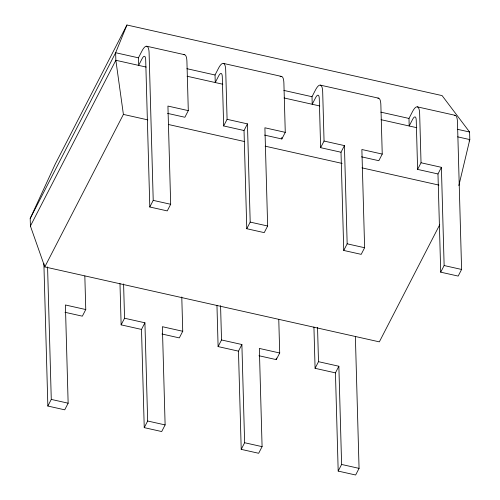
<?xml version="1.0" encoding="UTF-8"?>
<svg xmlns="http://www.w3.org/2000/svg" width="500" height="500" viewBox="0 0 500 500"><rect width="100%" height="100%" fill="white"/><g stroke="black" fill="none" stroke-linecap="round" stroke-linejoin="round"><path stroke-width="0.75" d="M458.85 185.588L469.8 139.575L469.588 132.019L442.094 95.606L126.938 25L55.163 164.244L30.2 218.487L30.412 226.044L44.794 266.913L379.344 341.863L439.731 224.713M126.938 25L115.644 52.725L30.2 218.487M30.412 226.044L115.856 60.281L115.644 52.725L138.431 57.831L141.85 51.2A20.569 5.294 -77.4 0 1 149.106 53.05L153.219 200.369L149.806 207L167.256 210.906L170.675 204.281L167.931 106.062L188.3 110.625L186.925 61.519A20.569 5.294 -77.4 0 0 183.919 54.719M44.794 266.913L123.4 114.412L115.856 60.281L146.206 67.081M84.831 276.025L85.763 309.544L82.35 316.175L65 312.288M188.3 110.625L184.881 117.256L167.531 113.369M223.669 125.95L222.294 76.838A10.281 2.644 -77.4 0 0 218.669 75.919L215.25 82.544L215.037 74.994L218.456 68.362A20.569 5.294 -77.4 0 1 225.712 70.213L227.087 119.319L223.669 125.95L244.031 130.512L247.45 123.881L227.087 119.319M85.763 309.544L65.4 304.981L68.144 403.194L64.725 409.825L47.856 406.044L51.275 399.412L47.575 266.906M124.556 318.231L144.919 322.794L141.5 329.425L121.137 324.862L124.556 318.231L123.594 283.938M181.781 296.969L182.738 331.269L179.319 337.9L161.975 334.012M264.506 135.094L281.85 138.981L285.269 132.35L283.9 83.244A20.569 5.294 -77.4 0 0 280.113 76.787M320.637 147.675L319.269 98.562A10.281 2.644 -77.4 0 0 315.637 97.644L312.219 104.269L312.013 96.719L315.431 90.087A20.569 5.294 -77.4 0 1 322.688 91.938L324.056 141.044L320.637 147.675L341.006 152.238L344.419 145.606L324.056 141.044M182.738 331.269L162.375 326.706L165.119 424.919L161.7 431.55L144.244 427.638L147.662 421.006L144.919 322.794M285.269 132.35L264.906 127.788L267.65 226.006L264.231 232.631L246.775 228.725L250.194 222.094L247.45 123.881M221.525 339.956L241.887 344.519L238.469 351.15L218.106 346.587L221.525 339.956L220.569 305.663M258.944 355.737L276.294 359.625L279.706 352.994L278.775 319.475M377.863 98.169A20.569 5.294 -77.4 0 1 380.869 104.969L382.238 154.075L378.825 160.706L361.475 156.819M417.612 169.4L416.238 120.288A10.281 2.644 -77.4 0 0 412.612 119.369L409.194 125.994L408.981 118.444L412.4 111.812A20.569 5.294 -77.4 0 1 419.656 113.663L421.031 162.769L417.612 169.4L437.975 173.956L441.394 167.331L421.031 162.769M279.706 352.994L259.344 348.431L262.087 446.644L258.669 453.275L241.213 449.363L244.631 442.731L241.887 344.519M382.238 154.075L361.875 149.512L364.619 247.731L361.2 254.356L343.75 250.45L347.163 243.819L344.419 145.606M318.5 361.681L338.862 366.244L335.444 372.875L315.081 368.312L318.5 361.681L317.538 327.388M469.087 140.963L469.8 139.575L457.644 136.85M355.381 336.637L359.062 468.369L355.644 475L338.188 471.087L341.606 464.456L338.862 366.244M454.469 115.331A20.569 5.294 -77.4 0 1 457.475 122.131L461.594 269.456L458.175 276.081L440.719 272.175L444.137 265.544L441.394 167.331M146.806 46.244L184.625 54.719M223.412 63.412L281.594 76.444M320.387 85.138L378.569 98.169M417.356 106.862L455.175 115.331M186.9 68.688L215.037 74.994M283.869 90.412L312.013 96.719M380.844 112.137L408.981 118.444M457.438 129.294L469.588 132.019M187.106 76.244L222.806 84.237M284.081 97.969L319.775 105.962M381.05 119.694L416.756 127.694M123.4 114.412L147.787 119.875M168.363 124.481L244.569 141.556M265.144 146.169L342.119 163.412M361.931 167.85L438.9 185.094M153.219 200.369L170.675 204.281M250.194 222.094L267.65 226.006M347.163 243.819L364.619 247.731M444.137 265.544L461.594 269.456M51.275 399.412L68.144 403.194M147.662 421.006L165.119 424.919M244.631 442.731L262.087 446.644M341.606 464.456L359.062 468.369M437.975 173.956L440.719 272.175M341.006 152.238L343.75 250.45M335.444 372.875L338.188 471.087M313.925 327L315.081 368.312M281.806 137.425L281.85 138.981M276.25 358.062L276.294 359.625M244.031 130.512L246.775 228.725M238.469 351.15L241.213 449.363M216.956 305.275L218.106 346.587M149.806 207L145.688 59.675A10.281 2.644 -77.4 0 0 142.062 58.75L138.644 65.381L138.431 57.831M141.5 329.425L144.244 427.638M119.981 283.55L121.137 324.862M43.875 263.4L47.856 406.044"/></g></svg>
